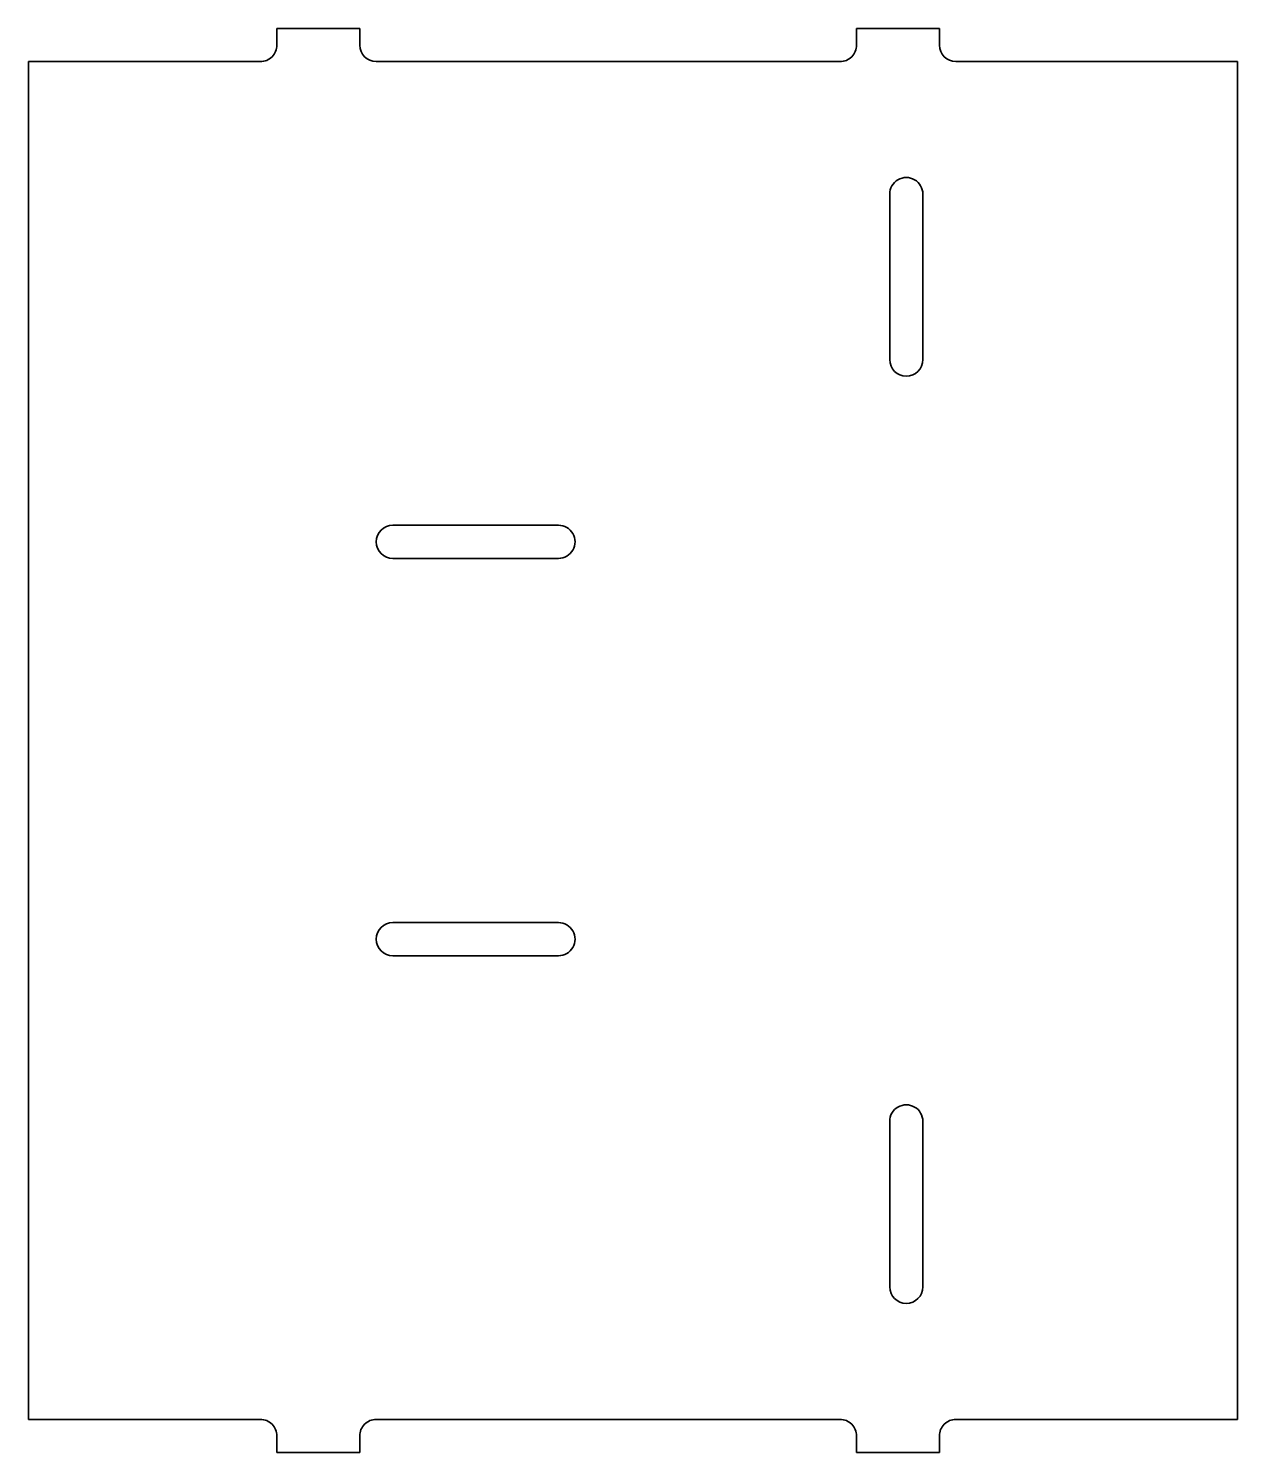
# Model space of a CAD drawing. Extents: x 115.5 to 188.5, y 64 to 150.
import ezdxf

# ---------------------------------------------------------------- set-up
doc = ezdxf.new("R2010")
doc.units = 0

msp = doc.modelspace()

# ---------------------------------------------------------------- linework, layer by layer
at = {"color": 7, "lineweight": 35, "ltscale": 0.125}
for p, q in [((130.453888, 149.997147), (135.453888, 149.997147)), ((165.453888, 149.997147), (170.453888, 149.997147)), ((135.453888, 63.997147), (130.453888, 63.997147)), ((170.453888, 63.997147), (165.453888, 63.997147))]:
    msp.add_line(p, q, dxfattribs=at)
at = {"color": 7, "lineweight": 35, "ltscale": 0.025}
for p, q in [((130.453888, 148.997147), (130.453888, 149.997147)), ((135.453888, 149.997147), (135.453888, 148.997147)), ((165.453888, 148.997147), (165.453888, 149.997147)), ((170.453888, 149.997147), (170.453888, 148.997147)), ((115.453888, 147.997147), (115.453888, 146.997147)), ((188.453888, 147.997147), (188.453888, 146.997147)), ((115.453888, 66.997147), (115.453888, 65.997147)), ((188.453888, 66.997147), (188.453888, 65.997147)), ((130.453888, 63.997147), (130.453888, 64.997147)), ((135.453888, 64.997147), (135.453888, 63.997147)), ((165.453888, 63.997147), (165.453888, 64.997147)), ((170.453888, 64.997147), (170.453888, 63.997147))]:
    msp.add_line(p, q, dxfattribs=at)
at = {"color": 7, "lineweight": 35, "ltscale": 0.35}
for p, q in [((115.453888, 147.997147), (129.453888, 147.997147)), ((129.453888, 65.997147), (115.453888, 65.997147))]:
    msp.add_line(p, q, dxfattribs=at)
at = {"color": 7, "lineweight": 35}
for p, q in [((136.453888, 147.997147), (164.453888, 147.997147)), ((115.453888, 146.997147), (115.453888, 66.997147)), ((188.453888, 146.997147), (188.453888, 119.997147)), ((188.453888, 117.997147), (188.453888, 95.997147)), ((188.453888, 93.997147), (188.453888, 66.997147)), ((164.453888, 65.997147), (136.453888, 65.997147))]:
    msp.add_line(p, q, dxfattribs=at)
at = {"color": 7, "lineweight": 35, "ltscale": 0.425}
for p, q in [((171.453888, 147.997147), (188.453888, 147.997147)), ((188.453888, 65.997147), (171.453888, 65.997147))]:
    msp.add_line(p, q, dxfattribs=at)
at = {"color": 7, "lineweight": 35, "ltscale": 0.25}
for p, q in [((167.453888, 129.997147), (167.453888, 139.997147)), ((169.453888, 139.997147), (169.453888, 129.997147)), ((137.453888, 119.997147), (147.453888, 119.997147)), ((147.453888, 117.997147), (137.453888, 117.997147)), ((137.453888, 95.997147), (147.453888, 95.997147)), ((147.453888, 93.997147), (137.453888, 93.997147)), ((167.453888, 73.997147), (167.453888, 83.997147)), ((169.453888, 83.997147), (169.453888, 73.997147))]:
    msp.add_line(p, q, dxfattribs=at)
at = {"color": 7, "lineweight": 35, "ltscale": 0.05}
for p, q in [((188.453888, 119.997147), (188.453888, 117.997147)), ((188.453888, 95.997147), (188.453888, 93.997147))]:
    msp.add_line(p, q, dxfattribs=at)
at = {"color": 7, "lineweight": 35}
for centre, start, end in [((129.453888, 148.997147), 269.999997, 360), ((136.453888, 148.997147), 180.000005, 269.999997), ((164.453888, 148.997147), 269.999997, 360), ((171.453888, 148.997147), 180.000005, 269.999997), ((168.453888, 139.997147), 0, 180.000005), ((168.453888, 129.997147), 180.000005, 360), ((137.453888, 118.997147), 90.000003, 269.999997), ((147.453888, 118.997147), 269.999997, 90.000003), ((137.453888, 94.997147), 90.000003, 269.999997), ((147.453888, 94.997147), 269.999997, 90.000003), ((168.453888, 83.997147), 0, 180.000005), ((168.453888, 73.997147), 180.000005, 360), ((129.453888, 64.997147), 0, 90.000003), ((136.453888, 64.997147), 90.000003, 180.000005), ((164.453888, 64.997147), 360, 90.000003), ((171.453888, 64.997147), 90.000003, 180.000005)]:
    msp.add_arc(centre, 1, start, end, dxfattribs=at)

doc.saveas('drawing.dxf')
